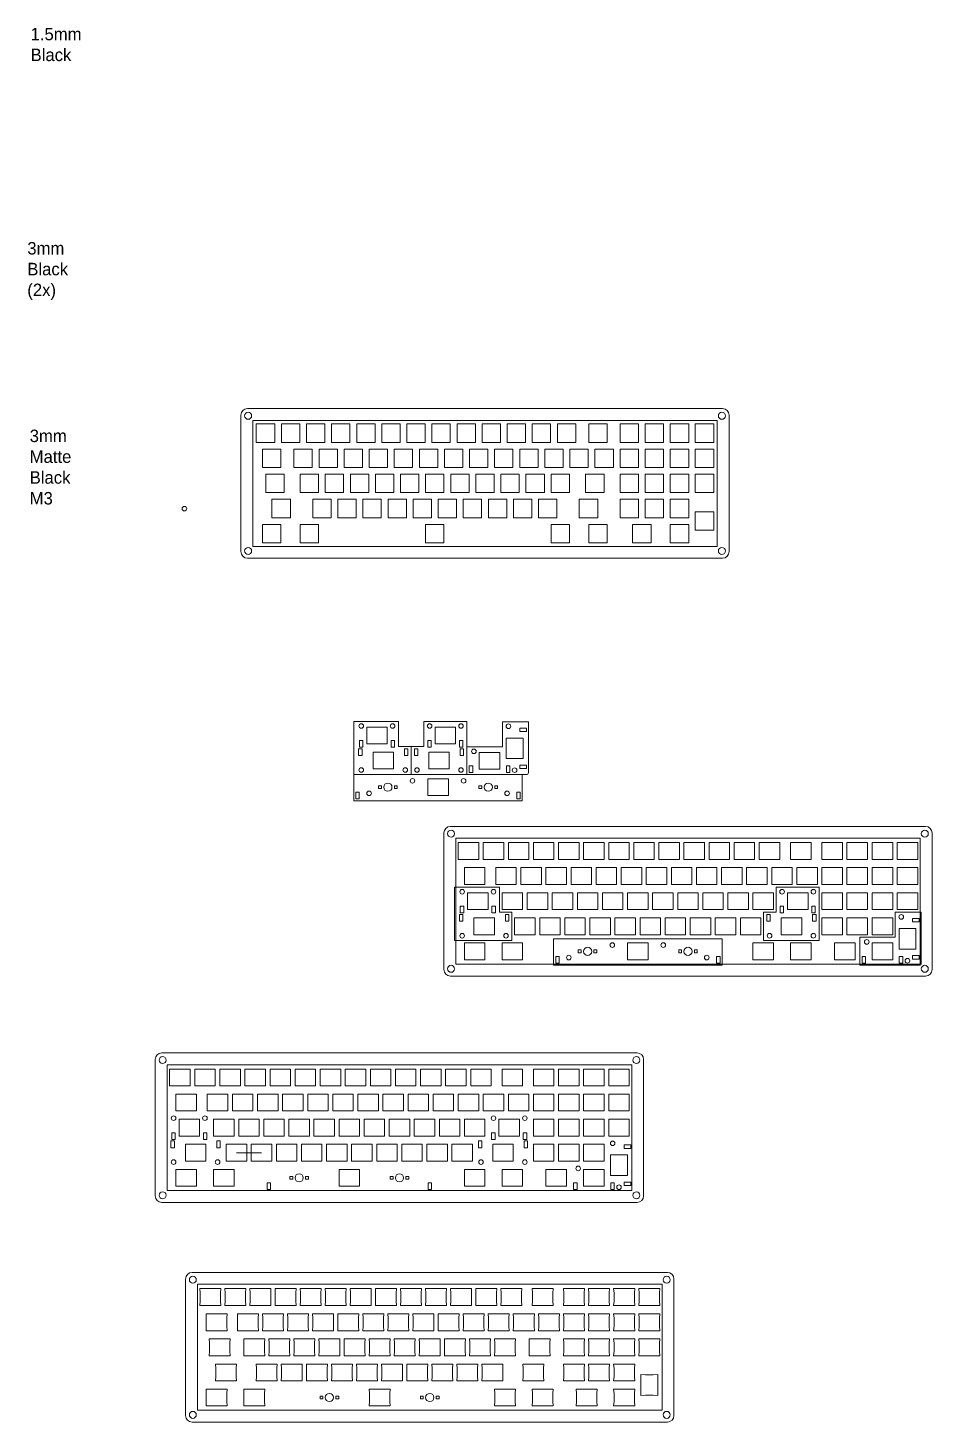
# Model space of a CAD drawing. Header units: millimetres. Extents: x 60 to 3943, y -655 to 1781.
# Drawn here: x 951 to 1637, y -655 to 404 of the extents above; entities that cross this region are included whole.
import ezdxf

# ---------------------------------------------------------------- set-up
doc = ezdxf.new("R2010")
doc.units = ezdxf.units.MM
doc.header["$MEASUREMENT"] = 0

msp = doc.modelspace()

# ---------------------------------------------------------------- linework, layer by layer
at = {"lineweight": 0}
for p, q in [((1112.6, 109.7), (1112.6, 6.1)), ((1478.3, 114.7), (1117.6, 114.7)), ((1483.3, 109.7), (1483.3, 6.1)), ((1121.6, 105.7), (1121.6, 10.1)), ((1474.3, 105.7), (1121.6, 105.7)), ((1474.3, 105.7), (1474.3, 10.1)), ((1478.3, 1.1), (1117.6, 1.1)), ((1474.3, 10.1), (1121.6, 10.1)), ((1284.2, -133.5), (1284.2, -122.8)), ((1266.7, -207.5), (1266.7, -311.1)), ((1632.4, -202.5), (1271.7, -202.5)), ((1275.7, -211.5), (1275.7, -307.1)), ((1628.4, -211.5), (1275.7, -211.5)), ((1628.4, -211.5), (1628.4, -307.1)), ((1637.4, -207.5), (1637.4, -311.1)), ((1632.4, -316.1), (1271.7, -316.1)), ((1628.4, -307.1), (1275.7, -307.1)), ((1047.6, -379.4), (1047.6, -483)), ((1413.4, -374.4), (1052.6, -374.4)), ((1418.4, -379.4), (1418.4, -483)), ((1056.6, -383.4), (1056.6, -479)), ((1409.4, -383.4), (1056.6, -383.4)), ((1409.4, -383.4), (1409.4, -479)), ((1128.2, -450.2), (1109.2, -450.2)), ((1128.2, -450.2), (1118.7, -450.2)), ((1409.4, -479), (1056.6, -479)), ((1413.4, -488), (1052.6, -488)), ((1070.6, -546.1), (1070.6, -649.7)), ((1436.4, -541.1), (1075.6, -541.1)), ((1079.6, -550.1), (1079.6, -645.7)), ((1432.4, -550.1), (1079.6, -550.1)), ((1432.4, -550.1), (1432.4, -645.7)), ((1441.4, -546.1), (1441.4, -649.7)), ((1436.4, -654.7), (1075.6, -654.7)), ((1432.4, -645.7), (1079.6, -645.7))]:
    msp.add_line(p, q, dxfattribs=at)
for points in [[(1124.3, 103), (1124.3, 89), (1138.3, 89), (1138.3, 103), (1124.3, 103)], [(1143.3, 103), (1143.3, 89), (1157.3, 89), (1157.3, 103), (1143.3, 103)], [(1162.4, 103), (1162.4, 89), (1176.4, 89), (1176.4, 103), (1162.4, 103)], [(1181.4, 103), (1181.4, 89), (1195.4, 89), (1195.4, 103), (1181.4, 103)], [(1200.5, 103), (1200.5, 89), (1214.5, 89), (1214.5, 103), (1200.5, 103)], [(1219.5, 103), (1219.5, 89), (1233.5, 89), (1233.5, 103), (1219.5, 103)], [(1238.6, 103), (1238.6, 89), (1252.6, 89), (1252.6, 103), (1238.6, 103)], [(1257.6, 103), (1257.6, 89), (1271.6, 89), (1271.6, 103), (1257.6, 103)], [(1276.7, 103), (1276.7, 89), (1290.7, 89), (1290.7, 103), (1276.7, 103)], [(1295.7, 103), (1295.7, 89), (1309.7, 89), (1309.7, 103), (1295.7, 103)], [(1314.8, 103), (1314.8, 89), (1328.8, 89), (1328.8, 103), (1314.8, 103)], [(1333.8, 103), (1333.8, 89), (1347.8, 89), (1347.8, 103), (1333.8, 103)], [(1352.9, 103), (1352.9, 89), (1366.9, 89), (1366.9, 103), (1352.9, 103)], [(1376.7, 103), (1376.7, 89), (1390.7, 89), (1390.7, 103), (1376.7, 103)], [(1400.5, 103), (1400.5, 89), (1414.5, 89), (1414.5, 103), (1400.5, 103)], [(1419.5, 103), (1419.5, 89), (1433.5, 89), (1433.5, 103), (1419.5, 103)], [(1438.6, 103), (1438.6, 89), (1452.6, 89), (1452.6, 103), (1438.6, 103)], [(1457.6, 103), (1457.6, 89), (1471.6, 89), (1471.6, 103), (1457.6, 103)], [(1129, 83.9), (1129, 69.9), (1143, 69.9), (1143, 83.9), (1129, 83.9)], [(1152.8, 83.9), (1152.8, 69.9), (1166.8, 69.9), (1166.8, 83.9), (1152.8, 83.9)], [(1171.9, 83.9), (1171.9, 69.9), (1185.9, 69.9), (1185.9, 83.9), (1171.9, 83.9)], [(1190.9, 83.9), (1190.9, 69.9), (1204.9, 69.9), (1204.9, 83.9), (1190.9, 83.9)], [(1210, 83.9), (1210, 69.9), (1224, 69.9), (1224, 83.9), (1210, 83.9)], [(1229, 83.9), (1229, 69.9), (1243, 69.9), (1243, 83.9), (1229, 83.9)], [(1248.1, 83.9), (1248.1, 69.9), (1262.1, 69.9), (1262.1, 83.9), (1248.1, 83.9)], [(1267.1, 83.9), (1267.1, 69.9), (1281.1, 69.9), (1281.1, 83.9), (1267.1, 83.9)], [(1286.2, 83.9), (1286.2, 69.9), (1300.2, 69.9), (1300.2, 83.9), (1286.2, 83.9)], [(1305.2, 83.9), (1305.2, 69.9), (1319.2, 69.9), (1319.2, 83.9), (1305.2, 83.9)], [(1324.3, 83.9), (1324.3, 69.9), (1338.3, 69.9), (1338.3, 83.9), (1324.3, 83.9)], [(1343.3, 83.9), (1343.3, 69.9), (1357.3, 69.9), (1357.3, 83.9), (1343.3, 83.9)], [(1362.4, 83.9), (1362.4, 69.9), (1376.4, 69.9), (1376.4, 83.9), (1362.4, 83.9)], [(1381.4, 83.9), (1381.4, 69.9), (1395.4, 69.9), (1395.4, 83.9), (1381.4, 83.9)], [(1400.5, 83.9), (1400.5, 69.9), (1414.5, 69.9), (1414.5, 83.9), (1400.5, 83.9)], [(1419.5, 83.9), (1419.5, 69.9), (1433.5, 69.9), (1433.5, 83.9), (1419.5, 83.9)], [(1438.6, 83.9), (1438.6, 69.9), (1452.6, 69.9), (1452.6, 83.9), (1438.6, 83.9)], [(1457.6, 83.9), (1457.6, 69.9), (1471.6, 69.9), (1471.6, 83.9), (1457.6, 83.9)], [(1131.4, 64.9), (1131.4, 50.9), (1145.4, 50.9), (1145.4, 64.9), (1131.4, 64.9)], [(1157.6, 64.9), (1157.6, 50.9), (1171.6, 50.9), (1171.6, 64.9), (1157.6, 64.9)], [(1176.6, 64.9), (1176.6, 50.9), (1190.6, 50.9), (1190.6, 64.9), (1176.6, 64.9)], [(1195.7, 64.9), (1195.7, 50.9), (1209.7, 50.9), (1209.7, 64.9), (1195.7, 64.9)], [(1214.7, 64.9), (1214.7, 50.9), (1228.7, 50.9), (1228.7, 64.9), (1214.7, 64.9)], [(1233.8, 64.9), (1233.8, 50.9), (1247.8, 50.9), (1247.8, 64.9), (1233.8, 64.9)], [(1252.8, 64.9), (1252.8, 50.9), (1266.8, 50.9), (1266.8, 64.9), (1252.8, 64.9)], [(1271.9, 64.9), (1271.9, 50.9), (1285.9, 50.9), (1285.9, 64.9), (1271.9, 64.9)], [(1290.9, 64.9), (1290.9, 50.9), (1304.9, 50.9), (1304.9, 64.9), (1290.9, 64.9)], [(1310, 64.9), (1310, 50.9), (1324, 50.9), (1324, 64.9), (1310, 64.9)], [(1329, 64.9), (1329, 50.9), (1343, 50.9), (1343, 64.9), (1329, 64.9)], [(1348.1, 64.9), (1348.1, 50.9), (1362.1, 50.9), (1362.1, 64.9), (1348.1, 64.9)], [(1374.3, 64.9), (1374.3, 50.9), (1388.3, 50.9), (1388.3, 64.9), (1374.3, 64.9)], [(1400.5, 64.9), (1400.5, 50.9), (1414.5, 50.9), (1414.5, 64.9), (1400.5, 64.9)], [(1419.5, 64.9), (1419.5, 50.9), (1433.5, 50.9), (1433.5, 64.9), (1419.5, 64.9)], [(1438.6, 64.9), (1438.6, 50.9), (1452.6, 50.9), (1452.6, 64.9), (1438.6, 64.9)], [(1457.6, 64.9), (1457.6, 50.9), (1471.6, 50.9), (1471.6, 64.9), (1457.6, 64.9)], [(1136.2, 45.8), (1136.2, 31.8), (1150.2, 31.8), (1150.2, 45.8), (1136.2, 45.8)], [(1167.1, 45.8), (1167.1, 31.8), (1181.1, 31.8), (1181.1, 45.8), (1167.1, 45.8)], [(1186.2, 45.8), (1186.2, 31.8), (1200.2, 31.8), (1200.2, 45.8), (1186.2, 45.8)], [(1205.2, 45.8), (1205.2, 31.8), (1219.2, 31.8), (1219.2, 45.8), (1205.2, 45.8)], [(1224.3, 45.8), (1224.3, 31.8), (1238.3, 31.8), (1238.3, 45.8), (1224.3, 45.8)], [(1243.3, 45.8), (1243.3, 31.8), (1257.3, 31.8), (1257.3, 45.8), (1243.3, 45.8)], [(1262.4, 45.8), (1262.4, 31.8), (1276.4, 31.8), (1276.4, 45.8), (1262.4, 45.8)], [(1281.4, 45.8), (1281.4, 31.8), (1295.4, 31.8), (1295.4, 45.8), (1281.4, 45.8)], [(1300.5, 45.8), (1300.5, 31.8), (1314.5, 31.8), (1314.5, 45.8), (1300.5, 45.8)], [(1319.5, 45.8), (1319.5, 31.8), (1333.5, 31.8), (1333.5, 45.8), (1319.5, 45.8)], [(1338.6, 45.8), (1338.6, 31.8), (1352.6, 31.8), (1352.6, 45.8), (1338.6, 45.8)], [(1369.5, 45.8), (1369.5, 31.8), (1383.5, 31.8), (1383.5, 45.8), (1369.5, 45.8)], [(1400.5, 45.8), (1400.5, 31.8), (1414.5, 31.8), (1414.5, 45.8), (1400.5, 45.8)], [(1419.5, 45.8), (1419.5, 31.8), (1433.5, 31.8), (1433.5, 45.8), (1419.5, 45.8)], [(1438.6, 45.8), (1438.6, 31.8), (1452.6, 31.8), (1452.6, 45.8), (1438.6, 45.8)], [(1457.6, 36.3), (1457.6, 22.3), (1471.6, 22.3), (1471.6, 36.3), (1457.6, 36.3)], [(1129, 26.8), (1129, 12.8), (1143, 12.8), (1143, 26.8), (1129, 26.8)], [(1157.6, 26.8), (1157.6, 12.8), (1171.6, 12.8), (1171.6, 26.8), (1157.6, 26.8)], [(1266.8, 12.8), (1266.8, 26.8), (1252.8, 26.8), (1252.8, 12.8), (1266.8, 12.8)], [(1348.1, 26.8), (1348.1, 12.8), (1362.1, 12.8), (1362.1, 26.8), (1348.1, 26.8)], [(1376.7, 26.8), (1376.7, 12.8), (1390.7, 12.8), (1390.7, 26.8), (1376.7, 26.8)], [(1410, 26.8), (1410, 12.8), (1424, 12.8), (1424, 26.8), (1410, 26.8)], [(1438.6, 26.8), (1438.6, 12.8), (1452.6, 12.8), (1452.6, 26.8), (1438.6, 26.8)], [(1609.5, -267.7), (1609.5, -267.7)]]:
    msp.add_lwpolyline(points, dxfattribs=at)
for points in [[(1198.3, -163.2), (1241.9, -163.2), (1241.9, -141.9), (1232.3, -141.9), (1232.3, -122.8), (1198.3, -122.8)], [(1284.2, -163.2), (1241.9, -163.2), (1241.9, -141.9), (1251.4, -141.9), (1251.4, -122.8), (1284.2, -122.8)], [(1205.2, -142.4), (1205.2, -137.3), (1202.6, -137.3), (1202.6, -142.4)], [(1223.7, -127.1), (1208.1, -127.1), (1208.1, -139.9), (1223.7, -139.9)], [(1226.6, -142.4), (1226.6, -137.3), (1229.2, -137.3), (1229.2, -142.4)], [(1257.1, -142.4), (1257.1, -137.3), (1254.5, -137.3), (1254.5, -142.4)], [(1275.6, -127.1), (1260, -127.1), (1260, -139.9), (1275.6, -139.9)], [(1278.5, -142.4), (1278.5, -137.3), (1281.1, -137.3), (1281.1, -142.4)], [(1326.8, -151), (1326.8, -135.4), (1314, -135.4), (1314, -151)], [(1329.4, -130.4), (1324.3, -130.4), (1324.3, -127.8), (1329.4, -127.8)], [(1204.6, -148.7), (1204.6, -143.6), (1202, -143.6), (1202, -148.7)], [(1228.5, -146.1), (1212.9, -146.1), (1212.9, -158.9), (1228.5, -158.9)], [(1236.8, -148.7), (1236.8, -143.6), (1239.4, -143.6), (1239.4, -148.7)], [(1246.9, -148.7), (1246.9, -143.6), (1244.3, -143.6), (1244.3, -148.7)], [(1270.8, -146.1), (1255.2, -146.1), (1255.2, -158.9), (1270.8, -158.9)], [(1279.1, -148.7), (1279.1, -143.6), (1281.7, -143.6), (1281.7, -148.7)], [(1309.2, -146.3), (1293.6, -146.3), (1293.6, -159.1), (1309.2, -159.1)], [(1288.6, -161.6), (1288.6, -156.5), (1286, -156.5), (1286, -161.6)], [(1314.2, -161.6), (1314.2, -156.5), (1316.8, -156.5), (1316.8, -161.6)], [(1329.4, -156), (1324.3, -156), (1324.3, -158.6), (1329.4, -158.6)], [(1326.2, -183.2), (1198.3, -183.2), (1198.3, -163.2), (1326.2, -163.2)], [(1270.1, -166.3), (1254.5, -166.3), (1254.5, -179.1), (1270.1, -179.1)], [(1202.5, -181.6), (1202.5, -176.5), (1199.9, -176.5), (1199.9, -181.6)], [(1217.1, -173.8), (1217.1, -171.6), (1219.3, -171.6), (1219.3, -173.8)], [(1307.5, -173.8), (1307.5, -171.6), (1305.3, -171.6), (1305.3, -173.8)], [(1324.7, -181.6), (1324.7, -176.5), (1322.1, -176.5), (1322.1, -181.6)], [(1293.2, -214.8), (1277.6, -214.8), (1277.6, -227.6), (1293.2, -227.6)], [(1312.2, -214.8), (1296.6, -214.8), (1296.6, -227.6), (1312.2, -227.6)], [(1331.3, -214.8), (1315.7, -214.8), (1315.7, -227.6), (1331.3, -227.6)], [(1350.3, -214.8), (1334.7, -214.8), (1334.7, -227.6), (1350.3, -227.6)], [(1369.4, -214.8), (1353.8, -214.8), (1353.8, -227.6), (1369.4, -227.6)], [(1388.4, -214.8), (1372.8, -214.8), (1372.8, -227.6), (1388.4, -227.6)], [(1407.5, -214.8), (1391.9, -214.8), (1391.9, -227.6), (1407.5, -227.6)], [(1426.5, -214.8), (1410.9, -214.8), (1410.9, -227.6), (1426.5, -227.6)], [(1445.6, -214.8), (1430, -214.8), (1430, -227.6), (1445.6, -227.6)], [(1464.6, -214.8), (1449, -214.8), (1449, -227.6), (1464.6, -227.6)], [(1483.7, -214.8), (1468.1, -214.8), (1468.1, -227.6), (1483.7, -227.6)], [(1502.7, -214.8), (1487.1, -214.8), (1487.1, -227.6), (1502.7, -227.6)], [(1521.8, -214.8), (1506.2, -214.8), (1506.2, -227.6), (1521.8, -227.6)], [(1545.6, -214.8), (1530, -214.8), (1530, -227.6), (1545.6, -227.6)], [(1569.4, -214.8), (1553.8, -214.8), (1553.8, -227.6), (1569.4, -227.6)], [(1588.4, -214.8), (1572.8, -214.8), (1572.8, -227.6), (1588.4, -227.6)], [(1607.5, -214.8), (1591.9, -214.8), (1591.9, -227.6), (1607.5, -227.6)], [(1626.5, -214.8), (1610.9, -214.8), (1610.9, -227.6), (1626.5, -227.6)], [(1297.9, -233.8), (1282.3, -233.8), (1282.3, -246.6), (1297.9, -246.6)], [(1321.7, -233.8), (1306.1, -233.8), (1306.1, -246.6), (1321.7, -246.6)], [(1340.8, -233.8), (1325.2, -233.8), (1325.2, -246.6), (1340.8, -246.6)], [(1359.8, -233.8), (1344.2, -233.8), (1344.2, -246.6), (1359.8, -246.6)], [(1378.9, -233.8), (1363.3, -233.8), (1363.3, -246.6), (1378.9, -246.6)], [(1397.9, -233.8), (1382.3, -233.8), (1382.3, -246.6), (1397.9, -246.6)], [(1417, -233.8), (1401.4, -233.8), (1401.4, -246.6), (1417, -246.6)], [(1436, -233.8), (1420.4, -233.8), (1420.4, -246.6), (1436, -246.6)], [(1455.1, -233.8), (1439.5, -233.8), (1439.5, -246.6), (1455.1, -246.6)], [(1474.1, -233.8), (1458.5, -233.8), (1458.5, -246.6), (1474.1, -246.6)], [(1493.2, -233.8), (1477.6, -233.8), (1477.6, -246.6), (1493.2, -246.6)], [(1512.2, -233.8), (1496.6, -233.8), (1496.6, -246.6), (1512.2, -246.6)], [(1531.3, -233.8), (1515.7, -233.8), (1515.7, -246.6), (1531.3, -246.6)], [(1550.3, -233.8), (1534.7, -233.8), (1534.7, -246.6), (1550.3, -246.6)], [(1569.4, -233.8), (1553.8, -233.8), (1553.8, -246.6), (1569.4, -246.6)], [(1588.4, -233.8), (1572.8, -233.8), (1572.8, -246.6), (1588.4, -246.6)], [(1607.5, -233.8), (1591.9, -233.8), (1591.9, -246.6), (1607.5, -246.6)], [(1626.5, -233.8), (1610.9, -233.8), (1610.9, -246.6), (1626.5, -246.6)], [(1274.9, -289), (1318.4, -289), (1318.4, -267.7), (1308.9, -267.7), (1308.9, -248.6), (1274.9, -248.6)], [(1300.3, -252.9), (1284.7, -252.9), (1284.7, -265.7), (1300.3, -265.7)], [(1326.5, -252.9), (1310.9, -252.9), (1310.9, -265.7), (1326.5, -265.7)], [(1345.6, -252.9), (1330, -252.9), (1330, -265.7), (1345.6, -265.7)], [(1364.6, -252.9), (1349, -252.9), (1349, -265.7), (1364.6, -265.7)], [(1383.7, -252.9), (1368.1, -252.9), (1368.1, -265.7), (1383.7, -265.7)], [(1402.7, -252.9), (1387.1, -252.9), (1387.1, -265.7), (1402.7, -265.7)], [(1421.8, -252.9), (1406.2, -252.9), (1406.2, -265.7), (1421.8, -265.7)], [(1440.8, -252.9), (1425.2, -252.9), (1425.2, -265.7), (1440.8, -265.7)], [(1459.9, -252.9), (1444.3, -252.9), (1444.3, -265.7), (1459.9, -265.7)], [(1478.9, -252.9), (1463.3, -252.9), (1463.3, -265.7), (1478.9, -265.7)], [(1498, -252.9), (1482.4, -252.9), (1482.4, -265.7), (1498, -265.7)], [(1517, -252.9), (1501.4, -252.9), (1501.4, -265.7), (1517, -265.7)], [(1551.8, -289), (1509.5, -289), (1509.5, -267.7), (1519, -267.7), (1519, -248.6), (1551.8, -248.6)], [(1543.2, -252.9), (1527.6, -252.9), (1527.6, -265.7), (1543.2, -265.7)], [(1569.4, -252.9), (1553.8, -252.9), (1553.8, -265.7), (1569.4, -265.7)], [(1588.4, -252.9), (1572.8, -252.9), (1572.8, -265.7), (1588.4, -265.7)], [(1607.5, -252.9), (1591.9, -252.9), (1591.9, -265.7), (1607.5, -265.7)], [(1626.5, -252.9), (1610.9, -252.9), (1610.9, -265.7), (1626.5, -265.7)], [(1281.8, -268.2), (1281.8, -263.1), (1279.2, -263.1), (1279.2, -268.2)], [(1303.2, -268.2), (1303.2, -263.1), (1305.8, -263.1), (1305.8, -268.2)], [(1524.7, -268.2), (1524.7, -263.1), (1522.1, -263.1), (1522.1, -268.2)], [(1546.1, -268.2), (1546.1, -263.1), (1548.7, -263.1), (1548.7, -268.2)], [(1281.2, -274.5), (1281.2, -269.4), (1278.6, -269.4), (1278.6, -274.5)], [(1305.1, -271.9), (1289.5, -271.9), (1289.5, -284.7), (1305.1, -284.7)], [(1313.4, -274.5), (1313.4, -269.4), (1316, -269.4), (1316, -274.5)], [(1336, -271.9), (1320.4, -271.9), (1320.4, -284.7), (1336, -284.7)], [(1355.1, -271.9), (1339.5, -271.9), (1339.5, -284.7), (1355.1, -284.7)], [(1374.1, -271.9), (1358.5, -271.9), (1358.5, -284.7), (1374.1, -284.7)], [(1393.2, -271.9), (1377.6, -271.9), (1377.6, -284.7), (1393.2, -284.7)], [(1412.2, -271.9), (1396.6, -271.9), (1396.6, -284.7), (1412.2, -284.7)], [(1431.3, -271.9), (1415.7, -271.9), (1415.7, -284.7), (1431.3, -284.7)], [(1450.3, -271.9), (1434.7, -271.9), (1434.7, -284.7), (1450.3, -284.7)], [(1469.4, -271.9), (1453.8, -271.9), (1453.8, -284.7), (1469.4, -284.7)], [(1488.4, -271.9), (1472.8, -271.9), (1472.8, -284.7), (1488.4, -284.7)], [(1507.5, -271.9), (1491.9, -271.9), (1491.9, -284.7), (1507.5, -284.7)], [(1514.5, -274.5), (1514.5, -269.4), (1511.9, -269.4), (1511.9, -274.5)], [(1538.4, -271.9), (1522.8, -271.9), (1522.8, -284.7), (1538.4, -284.7)], [(1546.7, -274.5), (1546.7, -269.4), (1549.3, -269.4), (1549.3, -274.5)], [(1569.4, -271.9), (1553.8, -271.9), (1553.8, -284.7), (1569.4, -284.7)], [(1588.4, -271.9), (1572.8, -271.9), (1572.8, -284.7), (1588.4, -284.7)], [(1607.5, -271.9), (1591.9, -271.9), (1591.9, -284.7), (1607.5, -284.7)], [(1627.7, -275), (1622.6, -275), (1622.6, -272.4), (1627.7, -272.4)], [(1625.1, -295.6), (1625.1, -280), (1612.3, -280), (1612.3, -295.6)], [(1297.9, -291), (1282.3, -291), (1282.3, -303.8), (1297.9, -303.8)], [(1326.5, -291), (1310.9, -291), (1310.9, -303.8), (1326.5, -303.8)], [(1477.9, -307.9), (1350, -307.9), (1350, -287.9), (1477.9, -287.9)], [(1368.8, -298.5), (1368.8, -296.3), (1371, -296.3), (1371, -298.5)], [(1421.8, -291), (1406.2, -291), (1406.2, -303.8), (1421.8, -303.8)], [(1459.1, -298.5), (1459.1, -296.3), (1456.9, -296.3), (1456.9, -298.5)], [(1517, -291), (1501.4, -291), (1501.4, -303.8), (1517, -303.8)], [(1545.6, -291), (1530, -291), (1530, -303.8), (1545.6, -303.8)], [(1578.9, -291), (1563.3, -291), (1563.3, -303.8), (1578.9, -303.8)], [(1607.5, -291), (1591.9, -291), (1591.9, -303.8), (1607.5, -303.8)], [(1354.2, -306.3), (1354.2, -301.2), (1351.6, -301.2), (1351.6, -306.3)], [(1476.4, -306.3), (1476.4, -301.2), (1473.8, -301.2), (1473.8, -306.3)], [(1586.9, -306.3), (1586.9, -301.2), (1584.3, -301.2), (1584.3, -306.3)], [(1612.5, -306.3), (1612.5, -301.2), (1615.1, -301.2), (1615.1, -306.3)], [(1627.7, -300.6), (1622.6, -300.6), (1622.6, -303.2), (1627.7, -303.2)], [(1074.1, -386.7), (1058.5, -386.7), (1058.5, -399.5), (1074.1, -399.5)], [(1093.1, -386.7), (1077.5, -386.7), (1077.5, -399.5), (1093.1, -399.5)], [(1112.2, -386.7), (1096.6, -386.7), (1096.6, -399.5), (1112.2, -399.5)], [(1131.2, -386.7), (1115.6, -386.7), (1115.6, -399.5), (1131.2, -399.5)], [(1150.3, -386.7), (1134.7, -386.7), (1134.7, -399.5), (1150.3, -399.5)], [(1169.3, -386.7), (1153.7, -386.7), (1153.7, -399.5), (1169.3, -399.5)], [(1188.4, -386.7), (1172.8, -386.7), (1172.8, -399.5), (1188.4, -399.5)], [(1207.4, -386.7), (1191.8, -386.7), (1191.8, -399.5), (1207.4, -399.5)], [(1226.5, -386.7), (1210.9, -386.7), (1210.9, -399.5), (1226.5, -399.5)], [(1245.5, -386.7), (1229.9, -386.7), (1229.9, -399.5), (1245.5, -399.5)], [(1264.6, -386.7), (1249, -386.7), (1249, -399.5), (1264.6, -399.5)], [(1283.6, -386.7), (1268, -386.7), (1268, -399.5), (1283.6, -399.5)], [(1302.7, -386.7), (1287.1, -386.7), (1287.1, -399.5), (1302.7, -399.5)], [(1326.5, -386.7), (1310.9, -386.7), (1310.9, -399.5), (1326.5, -399.5)], [(1350.3, -386.7), (1334.7, -386.7), (1334.7, -399.5), (1350.3, -399.5)], [(1369.4, -386.7), (1353.8, -386.7), (1353.8, -399.5), (1369.4, -399.5)], [(1388.4, -386.7), (1372.8, -386.7), (1372.8, -399.5), (1388.4, -399.5)], [(1407.5, -386.7), (1391.9, -386.7), (1391.9, -399.5), (1407.5, -399.5)], [(1078.9, -405.7), (1063.3, -405.7), (1063.3, -418.5), (1078.9, -418.5)], [(1102.7, -405.7), (1087.1, -405.7), (1087.1, -418.5), (1102.7, -418.5)], [(1121.7, -405.7), (1106.1, -405.7), (1106.1, -418.5), (1121.7, -418.5)], [(1140.8, -405.7), (1125.2, -405.7), (1125.2, -418.5), (1140.8, -418.5)], [(1159.8, -405.7), (1144.2, -405.7), (1144.2, -418.5), (1159.8, -418.5)], [(1178.9, -405.7), (1163.3, -405.7), (1163.3, -418.5), (1178.9, -418.5)], [(1197.9, -405.7), (1182.3, -405.7), (1182.3, -418.5), (1197.9, -418.5)], [(1217, -405.7), (1201.4, -405.7), (1201.4, -418.5), (1217, -418.5)], [(1236, -405.7), (1220.4, -405.7), (1220.4, -418.5), (1236, -418.5)], [(1255.1, -405.7), (1239.5, -405.7), (1239.5, -418.5), (1255.1, -418.5)], [(1274.1, -405.7), (1258.5, -405.7), (1258.5, -418.5), (1274.1, -418.5)], [(1293.2, -405.7), (1277.6, -405.7), (1277.6, -418.5), (1293.2, -418.5)], [(1312.2, -405.7), (1296.6, -405.7), (1296.6, -418.5), (1312.2, -418.5)], [(1331.3, -405.7), (1315.7, -405.7), (1315.7, -418.5), (1331.3, -418.5)], [(1350.3, -405.7), (1334.7, -405.7), (1334.7, -418.5), (1350.3, -418.5)], [(1369.4, -405.7), (1353.8, -405.7), (1353.8, -418.5), (1369.4, -418.5)], [(1388.4, -405.7), (1372.8, -405.7), (1372.8, -418.5), (1388.4, -418.5)], [(1407.5, -405.7), (1391.9, -405.7), (1391.9, -418.5), (1407.5, -418.5)], [(1081.2, -424.8), (1065.6, -424.8), (1065.6, -437.6), (1081.2, -437.6)], [(1107.4, -424.8), (1091.8, -424.8), (1091.8, -437.6), (1107.4, -437.6)], [(1126.5, -424.8), (1110.9, -424.8), (1110.9, -437.6), (1126.5, -437.6)], [(1145.5, -424.8), (1129.9, -424.8), (1129.9, -437.6), (1145.5, -437.6)], [(1164.6, -424.8), (1149, -424.8), (1149, -437.6), (1164.6, -437.6)], [(1183.6, -424.8), (1168, -424.8), (1168, -437.6), (1183.6, -437.6)], [(1202.7, -424.8), (1187.1, -424.8), (1187.1, -437.6), (1202.7, -437.6)], [(1221.7, -424.8), (1206.1, -424.8), (1206.1, -437.6), (1221.7, -437.6)], [(1240.8, -424.8), (1225.2, -424.8), (1225.2, -437.6), (1240.8, -437.6)], [(1259.8, -424.8), (1244.2, -424.8), (1244.2, -437.6), (1259.8, -437.6)], [(1278.9, -424.8), (1263.3, -424.8), (1263.3, -437.6), (1278.9, -437.6)], [(1297.9, -424.8), (1282.3, -424.8), (1282.3, -437.6), (1297.9, -437.6)], [(1324.1, -424.8), (1308.5, -424.8), (1308.5, -437.6), (1324.1, -437.6)], [(1350.3, -424.8), (1334.7, -424.8), (1334.7, -437.6), (1350.3, -437.6)], [(1369.4, -424.8), (1353.8, -424.8), (1353.8, -437.6), (1369.4, -437.6)], [(1388.4, -424.8), (1372.8, -424.8), (1372.8, -437.6), (1388.4, -437.6)], [(1407.5, -424.8), (1391.9, -424.8), (1391.9, -437.6), (1407.5, -437.6)], [(1062.1, -446.4), (1062.1, -441.3), (1059.5, -441.3), (1059.5, -446.4)], [(1062.7, -440.1), (1062.7, -435), (1060.1, -435), (1060.1, -440.1)], [(1086, -443.8), (1070.4, -443.8), (1070.4, -456.6), (1086, -456.6)], [(1084.1, -440.1), (1084.1, -435), (1086.7, -435), (1086.7, -440.1)], [(1094.3, -446.4), (1094.3, -441.3), (1096.9, -441.3), (1096.9, -446.4)], [(1117, -443.8), (1101.4, -443.8), (1101.4, -456.6), (1117, -456.6)], [(1136, -443.8), (1120.4, -443.8), (1120.4, -456.6), (1136, -456.6)], [(1155.1, -443.8), (1139.5, -443.8), (1139.5, -456.6), (1155.1, -456.6)], [(1174.1, -443.8), (1158.5, -443.8), (1158.5, -456.6), (1174.1, -456.6)], [(1193.2, -443.8), (1177.6, -443.8), (1177.6, -456.6), (1193.2, -456.6)], [(1212.2, -443.8), (1196.6, -443.8), (1196.6, -456.6), (1212.2, -456.6)], [(1231.3, -443.8), (1215.7, -443.8), (1215.7, -456.6), (1231.3, -456.6)], [(1250.3, -443.8), (1234.7, -443.8), (1234.7, -456.6), (1250.3, -456.6)], [(1269.4, -443.8), (1253.8, -443.8), (1253.8, -456.6), (1269.4, -456.6)], [(1288.4, -443.8), (1272.8, -443.8), (1272.8, -456.6), (1288.4, -456.6)], [(1295.5, -446.4), (1295.5, -441.3), (1292.9, -441.3), (1292.9, -446.4)], [(1305.6, -440.1), (1305.6, -435), (1303, -435), (1303, -440.1)], [(1319.4, -443.8), (1303.8, -443.8), (1303.8, -456.6), (1319.4, -456.6)], [(1327, -440.1), (1327, -435), (1329.6, -435), (1329.6, -440.1)], [(1327.7, -446.4), (1327.7, -441.3), (1330.3, -441.3), (1330.3, -446.4)], [(1350.3, -443.8), (1334.7, -443.8), (1334.7, -456.6), (1350.3, -456.6)], [(1369.4, -443.8), (1353.8, -443.8), (1353.8, -456.6), (1369.4, -456.6)], [(1388.4, -443.8), (1372.8, -443.8), (1372.8, -456.6), (1388.4, -456.6)], [(1408.6, -446.9), (1403.5, -446.9), (1403.5, -444.3), (1408.6, -444.3)], [(1406.1, -467.5), (1406.1, -451.9), (1393.3, -451.9), (1393.3, -467.5)], [(1078.9, -462.9), (1063.3, -462.9), (1063.3, -475.7), (1078.9, -475.7)], [(1107.4, -462.9), (1091.8, -462.9), (1091.8, -475.7), (1107.4, -475.7)], [(1202.7, -462.9), (1187.1, -462.9), (1187.1, -475.7), (1202.7, -475.7)], [(1297.9, -462.9), (1282.3, -462.9), (1282.3, -475.7), (1297.9, -475.7)], [(1326.5, -462.9), (1310.9, -462.9), (1310.9, -475.7), (1326.5, -475.7)], [(1359.8, -462.9), (1344.2, -462.9), (1344.2, -475.7), (1359.8, -475.7)], [(1388.4, -462.9), (1372.8, -462.9), (1372.8, -475.7), (1388.4, -475.7)], [(1135.1, -478.2), (1135.1, -473.1), (1132.5, -473.1), (1132.5, -478.2)], [(1149.7, -470.4), (1149.7, -468.2), (1151.9, -468.2), (1151.9, -470.4)], [(1240.1, -470.4), (1240.1, -468.2), (1237.9, -468.2), (1237.9, -470.4)], [(1257.3, -478.2), (1257.3, -473.1), (1254.7, -473.1), (1254.7, -478.2)], [(1367.8, -478.2), (1367.8, -473.1), (1365.2, -473.1), (1365.2, -478.2)], [(1393.4, -478.2), (1393.4, -473.1), (1396, -473.1), (1396, -478.2)], [(1408.6, -472.5), (1403.5, -472.5), (1403.5, -475.1), (1408.6, -475.1)], [(1097.3, -553.4), (1097.1, -556.8), (1097.1, -562.8), (1097.3, -566.2), (1081.3, -566.2), (1081.6, -562.8), (1081.6, -556.8), (1081.3, -553.4)], [(1116.4, -553.4), (1116.1, -556.8), (1116.1, -562.8), (1116.4, -566.2), (1100.4, -566.2), (1100.6, -562.8), (1100.6, -556.8), (1100.4, -553.4)], [(1135.4, -553.4), (1135.2, -556.8), (1135.2, -562.8), (1135.4, -566.2), (1119.4, -566.2), (1119.7, -562.8), (1119.7, -556.8), (1119.4, -553.4)], [(1154.5, -553.4), (1154.2, -556.8), (1154.2, -562.8), (1154.5, -566.2), (1138.5, -566.2), (1138.7, -562.8), (1138.7, -556.8), (1138.5, -553.4)], [(1173.5, -553.4), (1173.3, -556.8), (1173.3, -562.8), (1173.5, -566.2), (1157.5, -566.2), (1157.8, -562.8), (1157.8, -556.8), (1157.5, -553.4)], [(1192.6, -553.4), (1192.3, -556.8), (1192.3, -562.8), (1192.6, -566.2), (1176.6, -566.2), (1176.8, -562.8), (1176.8, -556.8), (1176.6, -553.4)], [(1211.6, -553.4), (1211.4, -556.8), (1211.4, -562.8), (1211.6, -566.2), (1195.6, -566.2), (1195.9, -562.8), (1195.9, -556.8), (1195.6, -553.4)], [(1230.7, -553.4), (1230.4, -556.8), (1230.4, -562.8), (1230.7, -566.2), (1214.7, -566.2), (1214.9, -562.8), (1214.9, -556.8), (1214.7, -553.4)], [(1249.7, -553.4), (1249.5, -556.8), (1249.5, -562.8), (1249.7, -566.2), (1233.7, -566.2), (1234, -562.8), (1234, -556.8), (1233.7, -553.4)], [(1268.8, -553.4), (1268.5, -556.8), (1268.5, -562.8), (1268.8, -566.2), (1252.8, -566.2), (1253, -562.8), (1253, -556.8), (1252.8, -553.4)], [(1287.8, -553.4), (1287.6, -556.8), (1287.6, -562.8), (1287.8, -566.2), (1271.8, -566.2), (1272.1, -562.8), (1272.1, -556.8), (1271.8, -553.4)], [(1306.9, -553.4), (1306.6, -556.8), (1306.6, -562.8), (1306.9, -566.2), (1290.9, -566.2), (1291.1, -562.8), (1291.1, -556.8), (1290.9, -553.4)], [(1325.9, -553.4), (1325.7, -556.8), (1325.7, -562.8), (1325.9, -566.2), (1309.9, -566.2), (1310.2, -562.8), (1310.2, -556.8), (1309.9, -553.4)], [(1349.7, -553.4), (1349.5, -556.8), (1349.5, -562.8), (1349.7, -566.2), (1333.7, -566.2), (1334, -562.8), (1334, -556.8), (1333.7, -553.4)], [(1373.5, -553.4), (1373.3, -556.8), (1373.3, -562.8), (1373.5, -566.2), (1357.5, -566.2), (1357.8, -562.8), (1357.8, -556.8), (1357.5, -553.4)], [(1392.6, -553.4), (1392.3, -556.8), (1392.3, -562.8), (1392.6, -566.2), (1376.6, -566.2), (1376.8, -562.8), (1376.8, -556.8), (1376.6, -553.4)], [(1411.6, -553.4), (1411.4, -556.8), (1411.4, -562.8), (1411.6, -566.2), (1395.6, -566.2), (1395.9, -562.8), (1395.9, -556.8), (1395.6, -553.4)], [(1430.7, -553.4), (1430.4, -556.8), (1430.4, -562.8), (1430.7, -566.2), (1414.7, -566.2), (1414.9, -562.8), (1414.9, -556.8), (1414.7, -553.4)], [(1102.1, -572.5), (1101.8, -575.9), (1101.8, -581.9), (1102.1, -585.3), (1086.1, -585.3), (1086.3, -581.9), (1086.3, -575.9), (1086.1, -572.5)], [(1125.9, -572.5), (1125.6, -575.9), (1125.6, -581.9), (1125.9, -585.3), (1109.9, -585.3), (1110.1, -581.9), (1110.1, -575.9), (1109.9, -572.5)], [(1144.9, -572.5), (1144.7, -575.9), (1144.7, -581.9), (1144.9, -585.3), (1128.9, -585.3), (1129.2, -581.9), (1129.2, -575.9), (1128.9, -572.5)], [(1164, -572.5), (1163.7, -575.9), (1163.7, -581.9), (1164, -585.3), (1148, -585.3), (1148.2, -581.9), (1148.2, -575.9), (1148, -572.5)], [(1183, -572.5), (1182.8, -575.9), (1182.8, -581.9), (1183, -585.3), (1167, -585.3), (1167.3, -581.9), (1167.3, -575.9), (1167, -572.5)], [(1202.1, -572.5), (1201.8, -575.9), (1201.8, -581.9), (1202.1, -585.3), (1186.1, -585.3), (1186.3, -581.9), (1186.3, -575.9), (1186.1, -572.5)], [(1221.1, -572.5), (1220.9, -575.9), (1220.9, -581.9), (1221.1, -585.3), (1205.1, -585.3), (1205.4, -581.9), (1205.4, -575.9), (1205.1, -572.5)], [(1240.2, -572.5), (1239.9, -575.9), (1239.9, -581.9), (1240.2, -585.3), (1224.2, -585.3), (1224.4, -581.9), (1224.4, -575.9), (1224.2, -572.5)], [(1259.2, -572.5), (1259, -575.9), (1259, -581.9), (1259.2, -585.3), (1243.2, -585.3), (1243.5, -581.9), (1243.5, -575.9), (1243.2, -572.5)], [(1278.3, -572.5), (1278, -575.9), (1278, -581.9), (1278.3, -585.3), (1262.3, -585.3), (1262.5, -581.9), (1262.5, -575.9), (1262.3, -572.5)], [(1297.3, -572.5), (1297.1, -575.9), (1297.1, -581.9), (1297.3, -585.3), (1281.3, -585.3), (1281.6, -581.9), (1281.6, -575.9), (1281.3, -572.5)], [(1316.4, -572.5), (1316.1, -575.9), (1316.1, -581.9), (1316.4, -585.3), (1300.4, -585.3), (1300.6, -581.9), (1300.6, -575.9), (1300.4, -572.5)], [(1335.4, -572.5), (1335.2, -575.9), (1335.2, -581.9), (1335.4, -585.3), (1319.4, -585.3), (1319.7, -581.9), (1319.7, -575.9), (1319.4, -572.5)], [(1354.5, -572.5), (1354.2, -575.9), (1354.2, -581.9), (1354.5, -585.3), (1338.5, -585.3), (1338.7, -581.9), (1338.7, -575.9), (1338.5, -572.5)], [(1373.5, -572.5), (1373.3, -575.9), (1373.3, -581.9), (1373.5, -585.3), (1357.5, -585.3), (1357.8, -581.9), (1357.8, -575.9), (1357.5, -572.5)], [(1392.6, -572.5), (1392.3, -575.9), (1392.3, -581.9), (1392.6, -585.3), (1376.6, -585.3), (1376.8, -581.9), (1376.8, -575.9), (1376.6, -572.5)], [(1411.6, -572.5), (1411.4, -575.9), (1411.4, -581.9), (1411.6, -585.3), (1395.6, -585.3), (1395.9, -581.9), (1395.9, -575.9), (1395.6, -572.5)], [(1430.7, -572.5), (1430.4, -575.9), (1430.4, -581.9), (1430.7, -585.3), (1414.7, -585.3), (1414.9, -581.9), (1414.9, -575.9), (1414.7, -572.5)], [(1104.5, -591.5), (1104.2, -594.9), (1104.2, -600.9), (1104.5, -604.3), (1088.5, -604.3), (1088.7, -600.9), (1088.7, -594.9), (1088.5, -591.5)], [(1130.7, -591.5), (1130.4, -594.9), (1130.4, -600.9), (1130.7, -604.3), (1114.7, -604.3), (1114.9, -600.9), (1114.9, -594.9), (1114.7, -591.5)], [(1149.7, -591.5), (1149.5, -594.9), (1149.5, -600.9), (1149.7, -604.3), (1133.7, -604.3), (1134, -600.9), (1134, -594.9), (1133.7, -591.5)], [(1168.8, -591.5), (1168.5, -594.9), (1168.5, -600.9), (1168.8, -604.3), (1152.8, -604.3), (1153, -600.9), (1153, -594.9), (1152.8, -591.5)], [(1187.8, -591.5), (1187.6, -594.9), (1187.6, -600.9), (1187.8, -604.3), (1171.8, -604.3), (1172.1, -600.9), (1172.1, -594.9), (1171.8, -591.5)], [(1206.9, -591.5), (1206.6, -594.9), (1206.6, -600.9), (1206.9, -604.3), (1190.9, -604.3), (1191.1, -600.9), (1191.1, -594.9), (1190.9, -591.5)], [(1225.9, -591.5), (1225.7, -594.9), (1225.7, -600.9), (1225.9, -604.3), (1209.9, -604.3), (1210.2, -600.9), (1210.2, -594.9), (1209.9, -591.5)], [(1245, -591.5), (1244.7, -594.9), (1244.7, -600.9), (1245, -604.3), (1229, -604.3), (1229.2, -600.9), (1229.2, -594.9), (1229, -591.5)], [(1264, -591.5), (1263.8, -594.9), (1263.8, -600.9), (1264, -604.3), (1248, -604.3), (1248.3, -600.9), (1248.3, -594.9), (1248, -591.5)], [(1283.1, -591.5), (1282.8, -594.9), (1282.8, -600.9), (1283.1, -604.3), (1267.1, -604.3), (1267.3, -600.9), (1267.3, -594.9), (1267.1, -591.5)], [(1302.1, -591.5), (1301.9, -594.9), (1301.9, -600.9), (1302.1, -604.3), (1286.1, -604.3), (1286.4, -600.9), (1286.4, -594.9), (1286.1, -591.5)], [(1321.2, -591.5), (1320.9, -594.9), (1320.9, -600.9), (1321.2, -604.3), (1305.2, -604.3), (1305.4, -600.9), (1305.4, -594.9), (1305.2, -591.5)], [(1347.4, -591.5), (1347.1, -594.9), (1347.1, -600.9), (1347.4, -604.3), (1331.4, -604.3), (1331.6, -600.9), (1331.6, -594.9), (1331.4, -591.5)], [(1373.5, -591.5), (1373.3, -594.9), (1373.3, -600.9), (1373.5, -604.3), (1357.5, -604.3), (1357.8, -600.9), (1357.8, -594.9), (1357.5, -591.5)], [(1392.6, -591.5), (1392.3, -594.9), (1392.3, -600.9), (1392.6, -604.3), (1376.6, -604.3), (1376.8, -600.9), (1376.8, -594.9), (1376.6, -591.5)], [(1411.6, -591.5), (1411.4, -594.9), (1411.4, -600.9), (1411.6, -604.3), (1395.6, -604.3), (1395.9, -600.9), (1395.9, -594.9), (1395.6, -591.5)], [(1430.7, -591.5), (1430.4, -594.9), (1430.4, -600.9), (1430.7, -604.3), (1414.7, -604.3), (1414.9, -600.9), (1414.9, -594.9), (1414.7, -591.5)], [(1109.2, -610.6), (1109, -614), (1109, -620), (1109.2, -623.4), (1093.2, -623.4), (1093.5, -620), (1093.5, -614), (1093.2, -610.6)], [(1140.2, -610.6), (1139.9, -614), (1139.9, -620), (1140.2, -623.4), (1124.2, -623.4), (1124.4, -620), (1124.4, -614), (1124.2, -610.6)], [(1159.2, -610.6), (1159, -614), (1159, -620), (1159.2, -623.4), (1143.2, -623.4), (1143.5, -620), (1143.5, -614), (1143.2, -610.6)], [(1178.3, -610.6), (1178, -614), (1178, -620), (1178.3, -623.4), (1162.3, -623.4), (1162.5, -620), (1162.5, -614), (1162.3, -610.6)], [(1197.3, -610.6), (1197.1, -614), (1197.1, -620), (1197.3, -623.4), (1181.3, -623.4), (1181.6, -620), (1181.6, -614), (1181.3, -610.6)], [(1216.4, -610.6), (1216.1, -614), (1216.1, -620), (1216.4, -623.4), (1200.4, -623.4), (1200.6, -620), (1200.6, -614), (1200.4, -610.6)], [(1235.4, -610.6), (1235.2, -614), (1235.2, -620), (1235.4, -623.4), (1219.4, -623.4), (1219.7, -620), (1219.7, -614), (1219.4, -610.6)], [(1254.5, -610.6), (1254.2, -614), (1254.2, -620), (1254.5, -623.4), (1238.5, -623.4), (1238.7, -620), (1238.7, -614), (1238.5, -610.6)], [(1273.5, -610.6), (1273.3, -614), (1273.3, -620), (1273.5, -623.4), (1257.5, -623.4), (1257.8, -620), (1257.8, -614), (1257.5, -610.6)], [(1292.6, -610.6), (1292.3, -614), (1292.3, -620), (1292.6, -623.4), (1276.6, -623.4), (1276.8, -620), (1276.8, -614), (1276.6, -610.6)], [(1311.6, -610.6), (1311.4, -614), (1311.4, -620), (1311.6, -623.4), (1295.6, -623.4), (1295.9, -620), (1295.9, -614), (1295.6, -610.6)], [(1342.6, -610.6), (1342.3, -614), (1342.3, -620), (1342.6, -623.4), (1326.6, -623.4), (1326.8, -620), (1326.8, -614), (1326.6, -610.6)], [(1373.5, -610.6), (1373.3, -614), (1373.3, -620), (1373.5, -623.4), (1357.5, -623.4), (1357.8, -620), (1357.8, -614), (1357.5, -610.6)], [(1392.6, -610.6), (1392.3, -614), (1392.3, -620), (1392.6, -623.4), (1376.6, -623.4), (1376.8, -620), (1376.8, -614), (1376.6, -610.6)], [(1411.6, -610.6), (1411.4, -614), (1411.4, -620), (1411.6, -623.4), (1395.6, -623.4), (1395.9, -620), (1395.9, -614), (1395.6, -610.6)], [(1429.1, -634.5), (1425.7, -634.2), (1419.7, -634.2), (1416.3, -634.5), (1416.3, -618.5), (1419.7, -618.7), (1425.7, -618.7), (1429.1, -618.5)], [(1102.1, -629.6), (1101.8, -633), (1101.8, -639), (1102.1, -642.4), (1086.1, -642.4), (1086.3, -639), (1086.3, -633), (1086.1, -629.6)], [(1130.7, -629.6), (1130.4, -633), (1130.4, -639), (1130.7, -642.4), (1114.7, -642.4), (1114.9, -639), (1114.9, -633), (1114.7, -629.6)], [(1172.7, -637.1), (1172.7, -634.9), (1174.9, -634.9), (1174.9, -637.1)], [(1225.9, -629.6), (1225.7, -633), (1225.7, -639), (1225.9, -642.4), (1209.9, -642.4), (1210.2, -639), (1210.2, -633), (1209.9, -629.6)], [(1263.1, -637.1), (1263.1, -634.9), (1260.9, -634.9), (1260.9, -637.1)], [(1321.2, -629.6), (1320.9, -633), (1320.9, -639), (1321.2, -642.4), (1305.2, -642.4), (1305.4, -639), (1305.4, -633), (1305.2, -629.6)], [(1349.7, -629.6), (1349.5, -633), (1349.5, -639), (1349.7, -642.4), (1333.7, -642.4), (1334, -639), (1334, -633), (1333.7, -629.6)], [(1383.1, -629.6), (1382.8, -633), (1382.8, -639), (1383.1, -642.4), (1367.1, -642.4), (1367.3, -639), (1367.3, -633), (1367.1, -629.6)], [(1411.6, -629.6), (1411.4, -633), (1411.4, -639), (1411.6, -642.4), (1395.6, -642.4), (1395.9, -639), (1395.9, -633), (1395.6, -629.6)]]:
    msp.add_lwpolyline(points, close=True, dxfattribs=at)
for points in [[(1330.9, -123), (1311.2, -123), (1311.2, -142), (1284.2, -142), (1284.2, -163.2), (1329.4, -163.2, 0.414214), (1330.9, -161.7)], [(1629.2, -267.7), (1609.5, -267.7), (1609.5, -286.7), (1582.5, -286.7), (1582.5, -307.9), (1627.7, -307.9, 0.414214), (1629.2, -306.4)]]:
    msp.add_lwpolyline(points, format="xyb", close=True, dxfattribs=at)
at = {"linetype": 'Continuous', "lineweight": 0}
for points in [[(1231.3, -171.6), (1231.3, -173.8), (1229.1, -173.8), (1229.1, -171.6)], [(1293.3, -171.6), (1293.3, -173.8), (1295.5, -173.8), (1295.5, -171.6)], [(1382.9, -296.3), (1382.9, -298.5), (1380.7, -298.5), (1380.7, -296.3)], [(1445, -296.3), (1445, -298.5), (1447.2, -298.5), (1447.2, -296.3)], [(1163.9, -468.2), (1163.9, -470.4), (1161.7, -470.4), (1161.7, -468.2)], [(1225.9, -468.2), (1225.9, -470.4), (1228.1, -470.4), (1228.1, -468.2)], [(1186.9, -634.9), (1186.9, -637.1), (1184.7, -637.1), (1184.7, -634.9)], [(1248.9, -634.9), (1248.9, -637.1), (1251.1, -637.1), (1251.1, -634.9)]]:
    msp.add_lwpolyline(points, close=True, dxfattribs=at)
at = {"lineweight": 0}
for centre, radius in [((1118.1, 109.2), 2.65), ((1477.8, 109.2), 2.65), ((1069.7, 38.7), 1.75), ((1118.1, 6.6), 2.65), ((1477.8, 6.6), 2.65), ((1204, -126.3), 1.75), ((1227.8, -126.3), 1.75), ((1255.9, -126.3), 1.75), ((1279.7, -126.3), 1.75), ((1315.7, -126.5), 1.75), ((1289.5, -145.5), 1.75), ((1204, -159.7), 1.75), ((1237.4, -159.7), 1.75), ((1246.3, -159.7), 1.75), ((1279.7, -159.7), 1.75), ((1320.4, -159.8), 1.75), ((1242.9, -167.9), 1.75), ((1281.7, -167.9), 1.75), ((1209.9, -177.4), 1.75), ((1314.7, -177.4), 1.75), ((1272.2, -208), 2.65), ((1631.9, -208), 2.65), ((1280.6, -252.1), 1.75), ((1304.4, -252.1), 1.75), ((1523.5, -252.1), 1.75), ((1547.3, -252.1), 1.75), ((1614, -271.2), 1.75), ((1280.6, -285.5), 1.75), ((1313.9, -285.5), 1.75), ((1514, -285.5), 1.75), ((1547.3, -285.5), 1.75), ((1394.6, -292.6), 1.75), ((1433.3, -292.6), 1.75), ((1587.8, -290.2), 1.75), ((1361.6, -302.1), 1.75), ((1466.3, -302.1), 1.75), ((1618.7, -304.5), 1.75), ((1272.2, -310.6), 2.65), ((1631.9, -310.6), 2.65), ((1053.1, -379.9), 2.65), ((1412.9, -379.9), 2.65), ((1061.5, -424), 1.75), ((1085.3, -424), 1.75), ((1304.4, -424), 1.75), ((1328.2, -424), 1.75), ((1394.9, -443.1), 1.75), ((1061.5, -457.3), 1.75), ((1094.9, -457.3), 1.75), ((1294.9, -457.3), 1.75), ((1328.2, -457.3), 1.75), ((1368.7, -462.1), 1.75), ((1399.7, -476.4), 1.75), ((1053.1, -482.5), 2.65), ((1412.9, -482.5), 2.65), ((1076.1, -546.6), 2.65), ((1435.9, -546.6), 2.65), ((1076.1, -649.2), 2.65), ((1435.9, -649.2), 2.65)]:
    msp.add_circle(centre, radius, dxfattribs=at)
at = {"linetype": 'Continuous', "lineweight": 0}
for centre in [(1224.2, -172.7), (1300.4, -172.7), (1375.9, -297.4), (1452.1, -297.4), (1156.8, -469.3), (1233, -469.3), (1179.8, -636), (1256, -636)]:
    msp.add_circle(centre, 3.12, dxfattribs=at)
at = {"lineweight": 0}
for centre, start, end in [((1117.6, 109.7), 90, 180), ((1478.3, 109.7), 0, 90), ((1117.6, 6.1), 180, 270), ((1478.3, 6.1), 270, 0), ((1271.7, -207.5), 90, 180), ((1632.4, -207.5), 0, 90), ((1271.7, -311.1), 180, 270), ((1632.4, -311.1), 270, 0), ((1052.6, -379.4), 90, 180), ((1413.4, -379.4), 0, 90), ((1052.6, -483), 180, 270), ((1413.4, -483), 270, 0), ((1075.6, -546.1), 90, 180), ((1436.4, -546.1), 0, 90), ((1075.6, -649.7), 180, 270), ((1436.4, -649.7), 270, 0)]:
    msp.add_arc(centre, 5, start, end, dxfattribs=at)

# ---------------------------------------------------------------- texts
at = {"lineweight": 0, "attachment_point": 1}
for s, insert, char_height in [('1.5mm Black', (952.9, 403.7), 9.467), ('3mm Black\\P(2x)', (950.4, 241.1), 9.47), ('3mm Matte \\PBlack\\PM3', (952.2, 98.7), 9.47)]:
    msp.add_mtext_dynamic_manual_height_columns(s, width=41.628, gutter_width=1, heights=[0], dxfattribs=dict(at, insert=insert, char_height=char_height))

doc.saveas('drawing.dxf')
